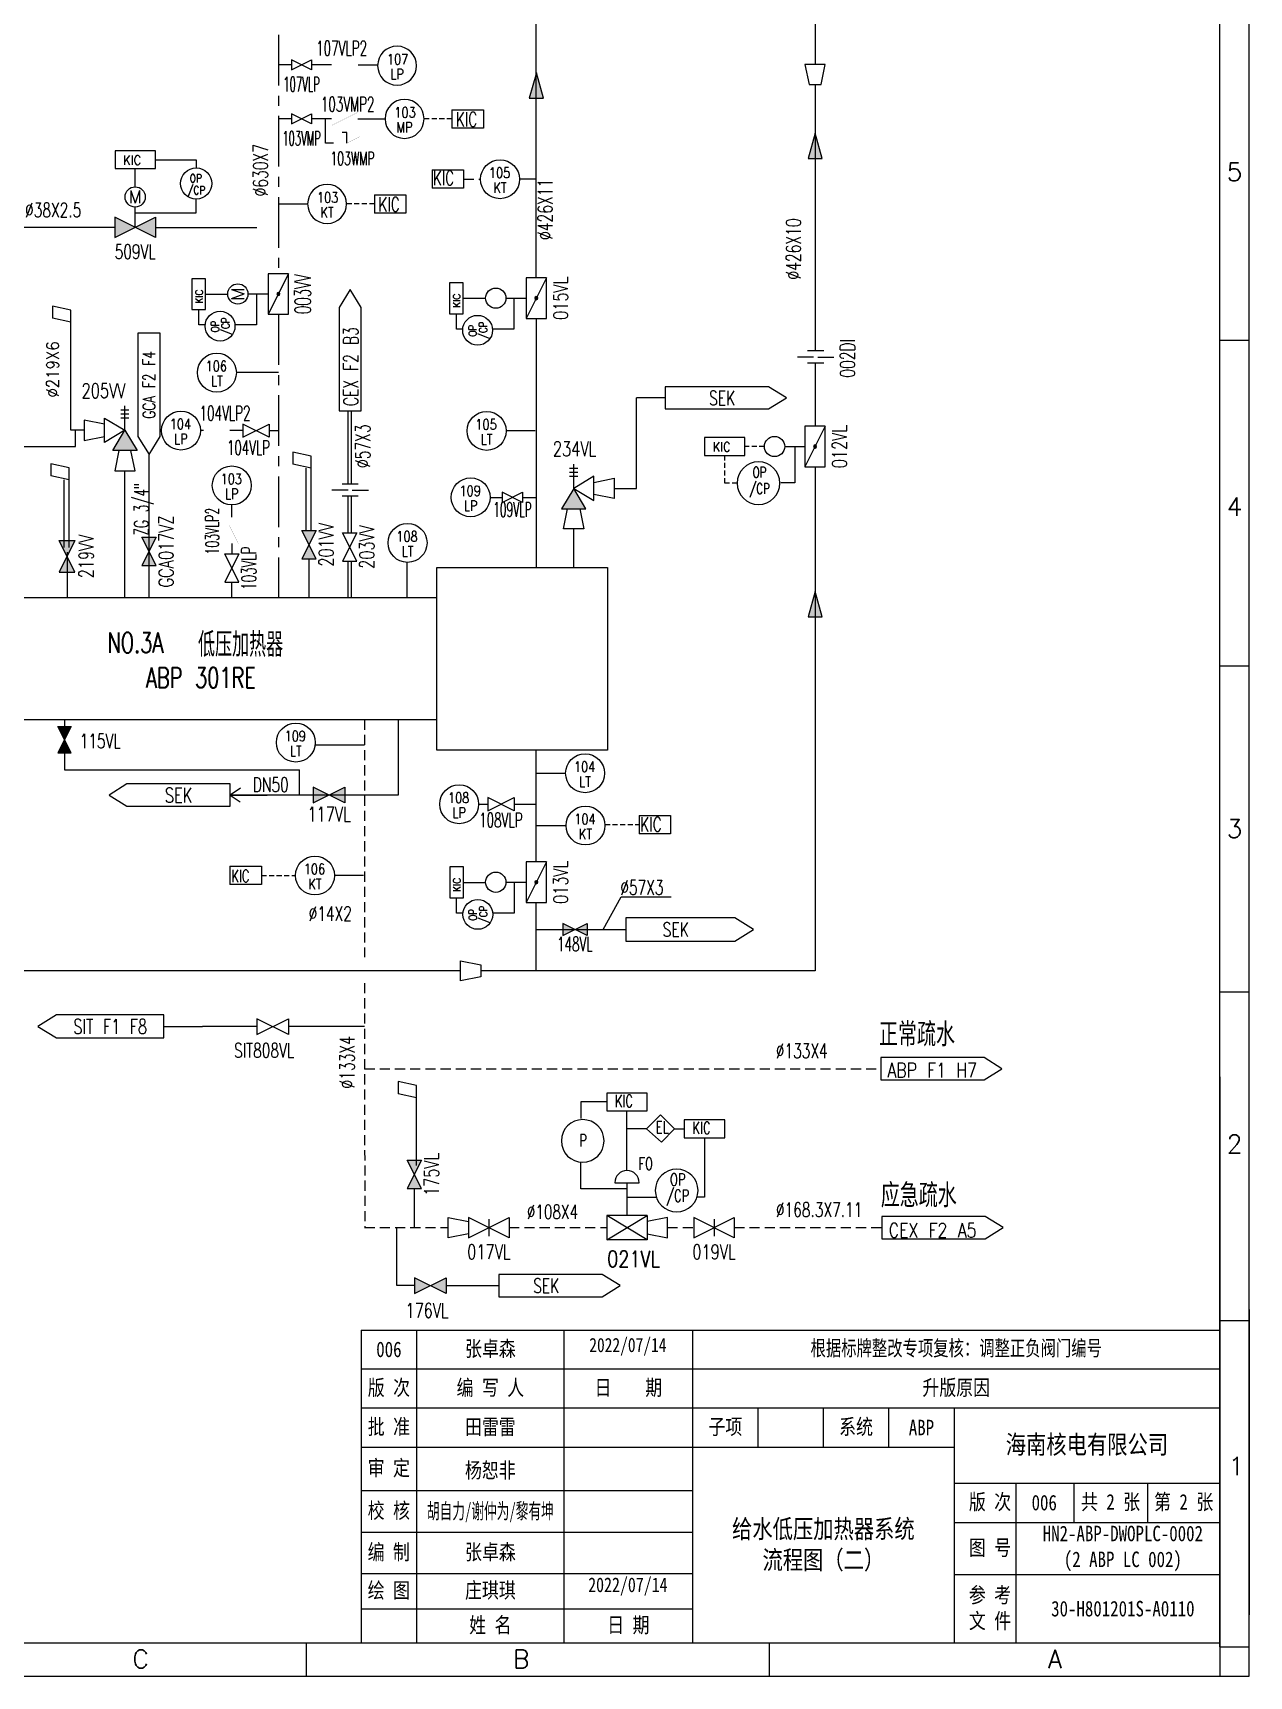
# Model space of a CAD drawing. Extents: x 1625 to 2548, y -928 to -269.
# Drawn here: x 2247.4 to 2547.6, y -928 to -522.4 of the extents above; entities that cross this region are included whole.
import ezdxf
from ezdxf.enums import TextEntityAlignment as Align

# ---------------------------------------------------------------- set-up
doc = ezdxf.new("R2010")
doc.units = 0
doc.header["$LTSCALE"] = 5
doc.header["$MEASUREMENT"] = 0
for name, pattern in [('CENTERX2', [4, 2.5, -0.5, 0.5, -0.5]), ('DASHED', [0.75, 0.5, -0.25]), ('DASHED2', [0.375, 0.25, -0.125]), ('HIDDEN', [7, 5, -2])]:
    doc.linetypes.add(name, pattern=pattern)
doc.layers.get('0').update_dxf_attribs({"linetype": 'CONTINUOUS'})
doc.layers.add('1', color=1, linetype='CONTINUOUS')
doc.layers.add('INSTRUMENT', color=7, linetype='CONTINUOUS')
doc.layers.add('TEXT', color=7, linetype='CONTINUOUS', lineweight=13)
doc.styles.add('HZ', font='txt', dxfattribs={"width": 0.73, "bigfont": 'hztxt'})
doc.styles.add('ROMANS', font='romans', dxfattribs={"width": 0.8, "height": 3, "bigfont": 'hztxt'})
doc.styles.get("Standard").update_dxf_attribs({"font": 'txt', "bigfont": 'hztxt'})
doc.styles.add('ZAD_STYLE', font='')
doc.styles.add('标注文字', font='txt.shx', dxfattribs={"width": 0.8, "height": 2, "bigfont": 'hztxt.shx'})
doc.styles.add('设备标注文字', font='txt.shx', dxfattribs={"width": 0.8, "height": 2, "bigfont": 'hztxt.shx'})
doc.styles.add('设备编号文字', font='txt.shx', dxfattribs={"height": 1.6, "bigfont": 'hztxt.shx'})
doc.styles.add('阀门标注文字', font='txt.shx', dxfattribs={"width": 0.8, "height": 2, "bigfont": 'hztxt.shx'})
doc.styles.get('ZAD_STYLE').set_extended_font_data('SimSun')

# ---------------------------------------------------------------- blocks, each defined once
blk = doc.blocks.new('闸阀')
for p, q in [((5, -1.25), (0, 1.25)), ((0, -1.25), (5, 1.25)), ((0, 1.25), (0, -1.25)), ((2.5, 1.04), (2.5, -1.04)), ((5, 1.25), (5, -1.25))]:
    blk.add_line(p, q)
at = {"style": '设备编号文字', "width": 0.8}
blk.add_attdef('VISIBLE', text='', height=2, dxfattribs=at).set_placement((2.5, -3), align=Align.MIDDLE)
at = {"style": '设备编号文字', "width": 0.8, "flags": 1}
blk.add_attdef('INVISIBLE', text='', height=2, dxfattribs=at).set_placement((2.5, -5), align=Align.TOP_CENTER)
blk = doc.blocks.new('隔离阀')
for p, q in [((5, -1.25), (0, 1.25)), ((0, -1.25), (5, 1.25)), ((0, 1.25), (0, -1.25)), ((5, 1.25), (5, -1.25))]:
    blk.add_line(p, q)
at = {"style": '阀门标注文字', "width": 0.8}
blk.add_attdef('VISIBLE', text='', height=2, dxfattribs=at).set_placement((2.5, -3), align=Align.MIDDLE)
at = {"style": '阀门标注文字', "width": 0.8, "flags": 1}
blk.add_attdef('INVISIBLE', text='', height=2, dxfattribs=at).set_placement((2.5, -5), align=Align.TOP_CENTER)
blk = doc.blocks.new('隔离阀_关')
h = blk.add_hatch(color=256)
h.paths.add_polyline_path([(0, 1.25), (0, -1.25), (2.5, 0)])
h.paths.add_polyline_path([(5, 1.25), (2.5, 0), (5, -1.25)])
for p, q in [((5, -1.25), (0, 1.25)), ((0, -1.25), (5, 1.25)), ((0, 1.25), (0, -1.25)), ((5, 1.25), (5, -1.25))]:
    blk.add_line(p, q)
at = {"style": '设备编号文字', "width": 0.8}
blk.add_attdef('VISIBLE', text='', height=2, dxfattribs=at).set_placement((2.5, -3), align=Align.MIDDLE)
at = {"style": '设备编号文字', "width": 0.8, "flags": 1}
blk.add_attdef('INVISIBLE', text='', height=2, dxfattribs=at).set_placement((2.5, -5), align=Align.TOP_CENTER)
blk = doc.blocks.new('方向_向左去')
blk.add_line((-5, 0), (0, 0))
blk.add_lwpolyline([(-21.42, 0), (-19, -1.5), (-5, -1.5), (-5, 1.5), (-19, 1.5), (-21.42, 0)])
at = {"style": '标注文字', "width": 0.95067}
blk.add_attdef('DIRECT', text='', height=1.8, dxfattribs=at).set_placement((-12, 0), align=Align.MIDDLE_CENTER)
at = {"style": '标注文字', "width": 0.8}
blk.add_attdef('TAG_DIRECT', text='', height=2, dxfattribs=at).set_placement((-12.02, -3.09), align=Align.TOP_CENTER)
blk = doc.blocks.new('电动蝶阀')
h = blk.add_hatch(color=256)
h.paths.add_polyline_path([(2.67, -0.08, 0.557537), (2.5, 0.19, 0.284079), (2.33, 0.08)])
h.paths.add_polyline_path([(2.33, 0.08, 0.557537), (2.5, -0.19, 0.284079), (2.67, -0.08)])
for p, q in [((2.5, 3.75), (2.5, 1.25)), ((5, -1.25), (0, 1.25)), ((0, 1.25), (0, -1.25)), ((5, 1.25), (0, 1.25)), ((5, -1.25), (5, 1.25)), ((0, -1.25), (5, -1.25))]:
    blk.add_line(p, q)
blk.add_circle((2.5, 5), 1.25)
for start, end in [(90, 270), (270, 90)]:
    blk.add_arc((2.5, 0), 0.188, start, end)
at = {"flags": 2}
blk.add_attdef('M', text='', height=1.56, dxfattribs=at).set_placement((2.5, 5), align=Align.MIDDLE_CENTER)
at = {"style": '设备标注文字', "width": 0.8}
blk.add_attdef('VISIBLE', text='', height=2, dxfattribs=at).set_placement((2.5, -3), align=Align.MIDDLE)
at = {"style": '设备标注文字', "width": 0.8, "flags": 1}
blk.add_attdef('INVISIBLE', text='', height=2, dxfattribs=at).set_placement((2.5, -5), align=Align.TOP_CENTER)
blk = doc.blocks.new('传感器')
blk.add_circle((0, 3), 3)
at = {"style": '设备编号文字', "width": 0.8, "flags": 1}
blk.add_attdef('INVISIBLE', text='', height=1.6, dxfattribs=at).set_placement((-0.08, 6.35), align=Align.CENTER)
at = {"style": '设备编号文字', "width": 0.8}
for tag, p in [('VISIBLE', (-0.08, 3.2)), ('TYPE', (0, 0.9))]:
    blk.add_attdef(tag, text='', height=1.6, dxfattribs=at).set_placement(p, align=Align.CENTER)
blk = doc.blocks.new('安全阀_下左1')
blk.add_hatch(color=256).paths.add_polyline_path([(1.5, 2.5), (0, 5), (-1.5, 2.5)])
for p, q in [((-5, 6.25), (-5, 3.75)), ((-2.5, 5.75), (-5, 6.25)), ((-2.5, 3.5), (-2.5, 6.5)), ((-2.5, 6.5), (0, 5)), ((0.5, 7.5), (-0.5, 7.5)), ((0.5, 7), (-0.5, 7)), ((0.5, 6.5), (-0.5, 6.5)), ((0, 5), (0, 8)), ((-5, 3.75), (-2.5, 4.25)), ((-2.5, 4.25), (-2.5, 5.75)), ((0, 5), (-2.5, 3.5)), ((-1.5, 2.5), (0, 5)), ((0, 5), (1.5, 2.5)), ((1.5, 2.5), (-1.5, 2.5)), ((-0.75, 2.5), (-1.25, 0)), ((0.75, 2.5), (-0.75, 2.5)), ((1.25, 0), (0.75, 2.5)), ((-1.25, 0), (1.25, 0))]:
    blk.add_line(p, q)
at = {"style": '设备编号文字', "width": 0.8, "flags": 1}
blk.add_attdef('INVISIBLE', text='', height=2, dxfattribs=at).set_placement((-4.37, 13.21), align=Align.TOP_LEFT)
at = {"style": '设备编号文字', "width": 0.8}
blk.add_attdef('VISIBLE', text='', height=2, dxfattribs=at).set_placement((-4.29, 10.78), align=Align.TOP_LEFT)
blk = doc.blocks.new('安全阀_下右1')
blk.add_hatch(color=256).paths.add_polyline_path([(1.5, 2.5), (0, 5), (-1.5, 2.5)])
for p, q in [((-0.5, 7.5), (0.5, 7.5)), ((-0.5, 7), (0.5, 7)), ((-0.5, 6.5), (0.5, 6.5)), ((0, 5), (0, 8)), ((2.5, 6.5), (0, 5)), ((2.5, 3.5), (2.5, 6.5)), ((2.5, 5.75), (5, 6.25)), ((5, 6.25), (5, 3.75)), ((0, 5), (-1.5, 2.5)), ((0, 5), (2.5, 3.5)), ((1.5, 2.5), (0, 5)), ((2.5, 4.25), (2.5, 5.75)), ((5, 3.75), (2.5, 4.25)), ((-1.5, 2.5), (1.5, 2.5)), ((-1.25, 0), (-0.75, 2.5)), ((-0.75, 2.5), (0.75, 2.5)), ((0.75, 2.5), (1.25, 0)), ((1.25, 0), (-1.25, 0))]:
    blk.add_line(p, q)
at = {"style": '设备编号文字', "width": 0.8, "flags": 1}
blk.add_attdef('INVISIBLE', text='', height=2, dxfattribs=at).set_placement((-4.37, 13.21), align=Align.TOP_LEFT)
at = {"style": '设备编号文字', "width": 0.8}
blk.add_attdef('VISIBLE', text='', height=2, dxfattribs=at).set_placement((-4.29, 10.78), align=Align.TOP_LEFT)
blk = doc.blocks.new('方向_向下来')
blk.add_lwpolyline([(0, 0), (1.5, 2.42), (1.5, 16.42), (-1.5, 16.42), (-1.5, 2.42), (0, 0)])
at = {"style": '标注文字', "width": 0.8}
blk.add_attdef('TAG_DIRECT', text='', height=2, rotation=90, dxfattribs=at).set_placement((3.09, 9.41), align=Align.TOP_CENTER)
at = {"style": '标注文字', "width": 0.95067}
blk.add_attdef('DIRECT', text='', height=1.5, rotation=90, dxfattribs=at).set_placement((0, 9.42), align=Align.MIDDLE_CENTER)
blk = doc.blocks.new('方向_去')
blk.add_line((0, 0), (5, 0))
blk.add_lwpolyline([(21.42, 0), (19, 1.5), (5, 1.5), (5, -1.5), (19, -1.5), (21.42, 0)])
at = {"style": '标注文字', "width": 0.95067}
blk.add_attdef('DIRECT', text='', height=1.8, dxfattribs=at).set_placement((12, 0), align=Align.MIDDLE_CENTER)
at = {"style": '标注文字', "width": 0.8}
blk.add_attdef('TAG_DIRECT', text='', height=2, dxfattribs=at).set_placement((12.06, -3.09), align=Align.TOP_CENTER)

msp = doc.modelspace()

# ---------------------------------------------------------------- hatches: boundary and pattern name
at = {"lineweight": 13}
h = msp.add_hatch(color=0, dxfattribs=at)
h.paths.add_polyline_path([(2371.69, -532.28), (2371.69, -538.53), (2373.41, -538.53)])
h.paths.add_polyline_path([(2371.69, -532.28), (2371.69, -532.28), (2369.92, -538.53), (2371.69, -538.53)])
h = msp.add_hatch(color=0, dxfattribs=at)
h.paths.add_polyline_path([(2440.48, -547.18), (2440.48, -553.43), (2442.2, -553.43)])
h.paths.add_polyline_path([(2440.48, -547.18), (2440.48, -547.18), (2438.71, -553.43), (2440.48, -553.43)])
h = msp.add_hatch(color=0, dxfattribs=at)
h.paths.add_polyline_path([(2267.67, -567.95), (2267.67, -572.95), (2272.68, -570.45)])
h.paths.add_polyline_path([(2272.68, -570.45), (2277.68, -572.95), (2277.68, -567.95)])
h = msp.add_hatch(color=0, dxfattribs=at)
h.paths.add_polyline_path([(2308.19, -586.54, 0.557537), (2307.65, -586.88, 0.284079), (2307.86, -587.22)])
h.paths.add_polyline_path([(2307.86, -587.22, 0.557537), (2308.4, -586.88, 0.284079), (2308.19, -586.54)])
h = msp.add_hatch(color=0, dxfattribs=at)
h.paths.add_polyline_path([(2440.48, -660.27), (2440.48, -666.51), (2442.2, -666.51)])
h.paths.add_polyline_path([(2440.48, -660.27), (2440.48, -660.27), (2438.71, -666.51), (2440.48, -666.51)])
for points in [[(2256.89, -693.59), (2253.63, -693.59), (2255.26, -696.85)], [(2255.26, -696.85), (2253.63, -700.1), (2256.89, -700.1)]]:
    msp.add_hatch(color=0, dxfattribs=at).paths.add_polyline_path(points)
h = msp.add_hatch(color=0, dxfattribs=at)
h.paths.add_polyline_path([(2349.41, -829.63), (2345.5, -831.58), (2349.41, -833.53)])
h.paths.add_polyline_path([(2341.6, -829.63), (2341.6, -833.53), (2345.5, -831.58)])

# ---------------------------------------------------------------- linework, layer by layer
at = {"color": 0, "lineweight": 13}
for p, q in [((2540.32, -920.75), (2540.32, -276.82)), ((2371.67, -582.9), (2371.67, -519.43)), ((2440.46, -519.43), (2440.46, -530.21)), ((2327.67, -530.31), (2332.51, -530.31)), ((2371.69, -532.28), (2369.92, -538.53)), ((2373.41, -538.53), (2371.69, -532.28)), ((2369.92, -538.53), (2373.41, -538.53)), ((2350.85, -541.43), (2358.62, -541.43)), ((2350.85, -541.43), (2350.85, -545.92)), ((2358.62, -541.46), (2358.62, -545.95)), ((2327.65, -543.67), (2334.35, -543.67)), ((2358.62, -545.92), (2350.85, -545.92)), ((2440.48, -547.18), (2438.71, -553.43)), ((2442.2, -553.43), (2440.48, -547.18)), ((2277.67, -553.74), (2287.75, -553.74)), ((2287.75, -553.74), (2287.73, -555.77)), ((2438.71, -553.43), (2442.2, -553.43)), ((2272.69, -560.44), (2272.69, -555.95)), ((2345.95, -556.28), (2353.73, -556.28)), ((2345.95, -556.28), (2345.95, -560.76)), ((2353.73, -556.28), (2353.73, -560.76)), ((2287.61, -563.46), (2287.61, -566.91)), ((2331.73, -562.41), (2331.73, -566.9)), ((2331.73, -562.41), (2339.51, -562.41)), ((2339.51, -562.44), (2339.51, -566.93)), ((2353.73, -560.76), (2345.95, -560.76)), ((2272.68, -570.45), (2272.68, -565.44)), ((2287.61, -566.91), (2272.68, -566.91)), ((2339.51, -566.9), (2331.73, -566.9)), ((2267.67, -572.95), (2277.68, -567.95)), ((2277.68, -572.95), (2267.67, -567.95)), ((2267.67, -567.95), (2267.67, -572.95)), ((2277.68, -567.95), (2277.68, -572.95)), ((2310.53, -581.87), (2305.52, -591.88)), ((2310.53, -581.87), (2305.52, -581.87)), ((2305.52, -581.87), (2305.52, -591.88)), ((2310.53, -591.88), (2310.53, -581.87)), ((2290.07, -586.91), (2295.58, -586.91)), ((2300.52, -586.88), (2305.52, -586.88)), ((2302.6, -586.91), (2302.6, -594.51)), ((2353.62, -587.94), (2359.13, -587.94)), ((2366.16, -587.94), (2366.16, -595.53)), ((2288.39, -594.51), (2288.39, -590.73)), ((2305.52, -591.88), (2310.53, -591.88)), ((2351.94, -595.53), (2351.94, -591.75)), ((2289.95, -594.51), (2288.39, -594.51)), ((2302.6, -594.51), (2297.29, -594.51)), ((2353.51, -595.53), (2351.94, -595.53)), ((2366.16, -595.53), (2360.85, -595.53)), ((2371.67, -592.91), (2371.67, -654.38)), ((2440.46, -603.94), (2440.46, -619.51)), ((2297.64, -606.16), (2308.03, -606.16)), ((2396.41, -634.86), (2396.41, -612.5)), ((2403.48, -612.5), (2396.41, -612.5)), ((2257.97, -621.52), (2257.97, -620.52)), ((2257.97, -624.53), (2257.97, -620.52)), ((2289.52, -620.59), (2288.79, -620.59)), ((2299.21, -620.59), (2296.02, -620.59)), ((2305.72, -620.59), (2308.03, -620.59)), ((2234.02, -624.53), (2257.97, -624.53)), ((2435.45, -624.51), (2435.45, -633.5)), ((2440.46, -629.52), (2440.46, -753.9)), ((2390.9, -634.86), (2396.41, -634.86)), ((2435.45, -633.5), (2432, -633.5)), ((2296.52, -641.97), (2296.52, -638.92)), ((2296.52, -648.48), (2296.52, -651.01)), ((2255.88, -650.59), (2255.88, -661.89)), ((2440.48, -660.26), (2438.71, -666.51)), ((2442.2, -666.51), (2440.48, -660.27)), ((2438.71, -666.51), (2442.2, -666.51)), ((2255.26, -691.9), (2255.26, -696.59)), ((2255.26, -696.84), (2255.26, -696.85)), ((2255.26, -700.1), (2255.26, -704.3)), ((2317.1, -698.1), (2329.27, -698.1)), ((2371.67, -727.04), (2371.67, -699.42)), ((2255.26, -704.3), (2313.24, -704.3)), ((2313.24, -710.53), (2313.24, -704.3)), ((2298.68, -708.83), (2296.14, -710.54)), ((2296.14, -710.54), (2298.55, -712.24)), ((2397.01, -715.59), (2397.01, -720.08)), ((2397.01, -715.59), (2404.78, -715.59)), ((2404.78, -715.59), (2404.78, -720.08)), ((2404.78, -720.08), (2397.01, -720.08)), ((2296.06, -728.11), (2296.06, -732.6)), ((2296.06, -728.11), (2303.84, -728.11)), ((2303.84, -728.11), (2303.84, -732.6)), ((2303.84, -732.6), (2296.06, -732.6)), ((2353.68, -732.08), (2359.19, -732.08)), ((2366.21, -732.08), (2366.21, -739.68)), ((2352, -739.68), (2352, -735.9)), ((2371.67, -753.9), (2371.67, -737.05)), ((2388.15, -743.69), (2392.57, -735.62)), ((2392.57, -735.62), (2404.98, -735.61)), ((2392.57, -735.62), (2392.57, -735.62)), ((2353.56, -739.68), (2352, -739.68)), ((2366.21, -739.68), (2360.9, -739.68)), ((2330.06, -753.9), (1944.96, -753.9)), ((2352.98, -753.9), (2329.27, -753.9)), ((2440.46, -753.9), (2357.99, -753.9)), ((2302.74, -767.66), (2289.26, -767.61)), ((2329.28, -767.67), (2310.55, -767.67)), ((2540.32, -780.04), (2540.32, -920.75)), ((2382.63, -786.27), (2382.62, -790.34)), ((2389.05, -786.27), (2382.63, -786.27)), ((2394.03, -803.17), (2394.03, -788.49)), ((2398.87, -792.88), (2394.03, -792.88)), ((2405.8, -792.88), (2408.19, -792.88)), ((2413.17, -795.09), (2413.17, -809.74)), ((2382.63, -807.72), (2382.63, -801.15)), ((2394.03, -807.72), (2382.63, -807.72)), ((2401.32, -809.83), (2394.03, -809.83)), ((2413.17, -809.74), (2411.31, -809.74)), ((2337.24, -831.58), (2337.24, -817.27)), ((2341.6, -831.58), (2337.24, -831.58)), ((2349.41, -831.58), (2362.43, -831.58)), ((2385.54, -861.78), (2465.69, -861.78)), ((2465.69, -861.78), (2540.32, -861.78)), ((1633.2, -919.77), (2540.32, -919.77)), ((2263.21, -919.77), (2540.32, -919.77)), ((2290.92, -919.77), (2540.32, -919.77)), ((2540.32, -920.75), (2547.54, -920.75)), ((2540.32, -920.75), (2540.32, -927.95))]:
    msp.add_line(p, q, dxfattribs=at)
at = {"color": 0, "linetype": 'CENTERX2', "lineweight": 13}
for p, q in [((2308.03, -522.95), (2308.03, -581.87)), ((2308.03, -586.5), (2308.03, -587.25)), ((2308.03, -591.88), (2308.03, -661.89))]:
    msp.add_line(p, q, dxfattribs=at)
at = {"lineweight": 13}
for p, q in [((2319.68, -549.67), (2319.68, -543.67)), ((2321.65, -549.67), (2319.68, -549.67))]:
    msp.add_line(p, q, dxfattribs=at)
at = {"color": 1, "lineweight": 13}
for p, q in [((2324.9, -547.05), (2323.77, -547.05)), ((2324.9, -549.67), (2324.9, -547.05))]:
    msp.add_line(p, q, dxfattribs=at)
at = {"color": 0, "linetype": 'DASHED2', "lineweight": 13}
for p, q in [((2350.85, -543.67), (2343.96, -543.67)), ((2331.73, -564.65), (2324.84, -564.65)), ((2418.16, -633.56), (2418.15, -626.73)), ((2427.94, -624.51), (2423.13, -624.51)), ((2421.22, -633.57), (2418.16, -633.56)), ((2388.6, -717.83), (2397.01, -717.83)), ((2303.84, -730.36), (2312.25, -730.36))]:
    msp.add_line(p, q, dxfattribs=at)
at = {"color": 0, "linetype": 'DASHED', "lineweight": 13}
for p, q in [((2353.73, -558.52), (2357.92, -558.52)), ((2329.27, -691.92), (2329.29, -750.57)), ((2329.29, -756.93), (2329.32, -817.27))]:
    msp.add_line(p, q, dxfattribs=at)
at = {"color": 0, "lineweight": 13, "ltscale": 1.5}
for p, q in [((2547.56, -837.5), (2547.56, -912.81)), ((2426.37, -871.43), (2426.37, -861.78)), ((2442.5, -871.43), (2442.5, -861.78)), ((2458.64, -871.43), (2458.64, -861.78))]:
    msp.add_line(p, q, dxfattribs=at)
at = {"color": 0, "linetype": 'Continuous', "lineweight": 13}
for p, q in [((2328.42, -842.55), (2540.32, -842.55)), ((2342.17, -919.77), (2342.17, -842.55)), ((2342.17, -910.18), (2342.17, -842.55)), ((2378.49, -842.55), (2378.49, -919.77)), ((2378.49, -842.55), (2378.49, -910.18)), ((2410.24, -842.55), (2410.24, -919.77)), ((2410.24, -842.55), (2410.24, -910.45)), ((2328.42, -852.13), (2540.32, -852.13)), ((2328.42, -861.78), (2385.54, -861.78)), ((2474.77, -861.78), (2474.77, -919.77)), ((2328.39, -871.43), (2474.77, -871.43)), ((2328.42, -882.13), (2410.24, -882.13)), ((2474.77, -880.31), (2540.32, -880.31)), ((2490.03, -880.38), (2490.03, -919.77)), ((2504.27, -880.31), (2504.27, -890.02)), ((2522.48, -880.31), (2522.48, -890.02)), ((2474.77, -890.01), (2540.32, -890.01)), ((2328.42, -892.45), (2410.24, -892.45)), ((2328.42, -902.64), (2410.24, -902.64)), ((2474.77, -902.9), (2540.32, -902.9)), ((2328.34, -911.31), (2410.24, -911.31))]:
    msp.add_line(p, q, dxfattribs=at)
at = {"color": 0, "lineweight": 13, "ltscale": 2}
msp.add_line((2328.42, -842.55), (2328.42, -919.77), dxfattribs=at)
at = {"color": 0, "lineweight": 13}
for points in [[(2540.32, -920.75), (2540.32, -277.5)], [(2547.56, -598.33), (2540.32, -598.33)], [(2433.4, -612.5), (2428.99, -609.76), (2403.48, -609.76), (2403.48, -615.23), (2428.99, -615.23), (2433.4, -612.5)], [(2547.56, -678.76), (2540.32, -678.76)], [(2547.56, -759.2), (2540.31, -759.2)], [(2486.56, -778.05), (2482.15, -775.31), (2456.64, -775.31), (2456.64, -780.78), (2482.15, -780.78), (2486.56, -778.05)], [(2486.86, -817.27), (2482.45, -814.53), (2456.94, -814.53), (2456.94, -820), (2482.45, -820), (2486.86, -817.27)], [(2547.56, -840.31), (2540.32, -840.31)], [(2314.92, -927.95), (2314.92, -919.77)], [(2429.17, -927.95), (2429.17, -919.77)]]:
    msp.add_lwpolyline(points, dxfattribs=at)
at = {"color": 0, "lineweight": 13, "const_width": 0.01}
for points in [[(2327.67, -528.68), (2327.67, -531.94), (2321.16, -528.68), (2321.16, -531.94), (2327.67, -528.68)], [(2327.65, -542.04), (2327.65, -545.29), (2321.15, -542.04), (2321.15, -545.29), (2327.65, -542.04)], [(2296.02, -618.96), (2296.02, -622.21), (2289.52, -618.96), (2289.52, -622.21), (2296.02, -618.96)], [(2294.89, -641.97), (2298.15, -641.97), (2294.89, -648.48), (2298.15, -648.48), (2294.89, -641.97)]]:
    msp.add_lwpolyline(points, dxfattribs=at)
at = {"color": 1, "lineweight": 13, "const_width": 0.01}
msp.add_lwpolyline([(2328.15, -548.04), (2328.15, -551.3), (2321.65, -548.04), (2321.65, -551.3), (2328.15, -548.04)], dxfattribs=at)
at = {"color": 0, "lineweight": 13}
for points in [[(2267.71, -555.95), (2277.67, -555.95), (2277.67, -551.53), (2267.71, -551.53)], [(2290.07, -590.73), (2290.07, -583.1), (2286.68, -583.1), (2286.68, -590.73)], [(2353.62, -591.75), (2353.62, -584.12), (2350.23, -584.12), (2350.23, -591.75)], [(2413.18, -626.73), (2423.13, -626.73), (2423.13, -622.3), (2413.18, -622.3)], [(2353.68, -735.9), (2353.68, -728.27), (2350.29, -728.27), (2350.29, -735.9)], [(2389.05, -788.49), (2399.01, -788.49), (2399.01, -784.06), (2389.05, -784.06)], [(2405.8, -792.88), (2402.52, -796.16), (2398.87, -792.88), (2402.34, -789.41)], [(2408.19, -795.09), (2418.15, -795.09), (2418.15, -790.67), (2408.19, -790.67)]]:
    msp.add_lwpolyline(points, close=True, dxfattribs=at)
for centre in [(2272.68, -562.94), (2298.02, -586.88)]:
    msp.add_circle(centre, 2.5, dxfattribs=at)
for start, end in [(0, 180), (180, 0)]:
    msp.add_arc((2308.03, -586.88), 0.375, start, end, dxfattribs=at)
at = {"layer": '1', "color": 0, "lineweight": 13}
msp.add_line((1625.29, -927.95), (2547.56, -927.95), dxfattribs=at)
msp.add_lwpolyline([(2547.56, -927.95), (2547.56, -268.95)], dxfattribs=at)
at = {"layer": 'INSTRUMENT', "color": 0, "lineweight": 13}
for points in [[(2431.76, -633.57, 1), (2421.22, -633.57, 1)], [(2388.38, -795.88, 1), (2377.84, -795.88, 1)], [(2411.57, -808.1, 1), (2401.03, -808.1, 1)]]:
    msp.add_lwpolyline(points, format="xyb", close=True, dxfattribs=at)
at = {"layer": 'TEXT', "color": 0, "lineweight": 13}
for p, q in [((2311.23, -530.31), (2308.03, -530.31)), ((2319.44, -530.31), (2316.23, -530.31)), ((2321.16, -530.31), (2316.23, -530.31)), ((2440.46, -535.21), (2440.46, -600.94)), ((2311.23, -543.67), (2308.03, -543.67)), ((2321.15, -543.67), (2316.23, -543.67)), ((2371.6, -558.57), (2367.53, -558.57)), ((2308.03, -564.65), (2315.23, -564.65)), ((2252.3, -589.87), (2252.3, -592.87)), ((2256.82, -590.87), (2252.3, -589.87)), ((2256.82, -594.05), (2256.82, -590.87)), ((2256.82, -593.87), (2252.3, -592.87)), ((2439.1, -602.44), (2436.1, -602.44)), ((2440.1, -602.44), (2437.1, -602.44)), ((2441.6, -600.94), (2438.6, -600.94)), ((2441.6, -603.94), (2438.6, -603.94)), ((2442.6, -600.94), (2439.6, -600.94)), ((2442.6, -603.94), (2439.6, -603.94)), ((2441.1, -602.44), (2444.1, -602.44)), ((2442.1, -602.44), (2445.11, -602.44)), ((2260.13, -620.52), (2256.82, -620.52)), ((2371.42, -620.66), (2364.21, -620.66)), ((2276.1, -643.82), (2276.1, -626.47)), ((2316.08, -626.88), (2311.56, -625.88)), ((2311.56, -625.88), (2311.56, -628.88)), ((2316.08, -630.06), (2316.08, -626.88)), ((2251.85, -628.75), (2251.85, -631.76)), ((2256.38, -629.76), (2251.85, -628.75)), ((2256.38, -632.76), (2251.85, -631.76)), ((2256.38, -632.94), (2256.38, -629.76)), ((2270.14, -661.89), (2270.14, -630.53)), ((2316.08, -629.88), (2311.56, -628.88)), ((2324.24, -635.3), (2321.24, -635.3)), ((2325.24, -635.3), (2322.24, -635.3)), ((2326.74, -633.8), (2323.74, -633.8)), ((2327.74, -633.8), (2324.74, -633.8)), ((2326.24, -635.3), (2329.24, -635.3)), ((2327.24, -635.3), (2330.25, -635.3)), ((2326.74, -636.8), (2323.74, -636.8)), ((2327.74, -636.8), (2324.74, -636.8)), ((2360.27, -637.06), (2363.26, -637.06)), ((2368.27, -637.06), (2371.47, -637.06)), ((2380.89, -654.38), (2380.89, -644.87)), ((2339.78, -661.89), (2339.78, -653.1)), ((2347.14, -699.42), (2347.14, -654.38)), ((2347.14, -654.38), (2389.23, -654.38)), ((2389.23, -654.38), (2389.23, -699.42)), ((2389.23, -699.42), (2347.14, -699.42)), ((2371.68, -705.14), (2378.89, -705.14)), ((2357.43, -712.78), (2359.67, -712.78)), ((2366.18, -712.78), (2371.68, -712.78)), ((2371.79, -718.04), (2378.99, -718.04)), ((2329.06, -730.39), (2321.86, -730.39)), ((2337.56, -781.23), (2337.56, -784.24)), ((2342.09, -782.24), (2337.56, -781.23)), ((2342.09, -785.42), (2342.09, -782.24)), ((2342.09, -785.24), (2337.56, -784.24)), ((2391.03, -806.18), (2397.04, -806.18)), ((2394.03, -806.18), (2394.03, -814.26)), ((2399.04, -814.26), (2389.03, -814.26)), ((2399.04, -820.27), (2389.03, -820.27))]:
    msp.add_line(p, q, dxfattribs=at)
at = {"layer": 'TEXT', "color": 0, "linetype": 'DASHED', "lineweight": 13}
msp.add_line((2364.97, -817.27), (2389.03, -817.27), dxfattribs=at)
at = {"layer": 'TEXT', "color": 0, "lineweight": 13}
for points in [[(2442.96, -530.21), (2437.95, -530.21), (2438.96, -535.21), (2441.96, -535.21)], [(2352.98, -756.4), (2352.98, -751.4), (2357.99, -752.4), (2357.99, -755.4)], [(2349.95, -819.77), (2349.95, -814.76), (2354.96, -815.76), (2354.96, -818.77)], [(2399.04, -814.26), (2399.04, -820.27), (2389.03, -814.26), (2389.03, -820.27)], [(2404.04, -819.77), (2404.04, -814.76), (2399.04, -815.76), (2399.04, -818.77)]]:
    msp.add_lwpolyline(points, close=True, dxfattribs=at)
for points in [[(2267.67, -570.45), (2240.54, -570.45)], [(2325.73, -585.77), (2322.99, -590.18), (2322.99, -615.69), (2328.46, -615.69), (2328.46, -590.18), (2325.73, -585.77)], [(2256.82, -620.52), (2256.82, -594.05)], [(2325.22, -633.8), (2325.22, -615.69)], [(2316.08, -645.24), (2316.08, -630.06)], [(2255.19, -649.45), (2255.19, -632.71)], [(2256.38, -649.45), (2256.38, -632.94)], [(2325.22, -645.79), (2325.22, -636.8)], [(2276.1, -661.89), (2276.1, -643.82)], [(2315.58, -661.89), (2315.58, -652.25)], [(2325.22, -661.89), (2325.22, -652.79)], [(2296.52, -661.89), (2296.52, -658.02)], [(2347.14, -661.89), (2229.96, -661.89), (2229.96, -691.92), (2347.14, -691.92)], [(2337.55, -691.92), (2337.55, -710.53), (2296.16, -710.53)], [(2371.73, -743.69), (2391.16, -743.69)], [(2342.09, -801.93), (2342.09, -785.42)], [(2341.59, -817.24), (2341.59, -807.6)], [(2392.35, -831.58), (2387.94, -828.84), (2362.43, -828.84), (2362.43, -834.31), (2387.94, -834.31), (2392.35, -831.58)]]:
    msp.add_lwpolyline(points, dxfattribs=at)
at = {"layer": 'TEXT', "color": 0, "linetype": 'HIDDEN', "lineweight": 13}
for points in [[(2277.68, -570.45), (2308.03, -570.45)], [(2326.03, -633.8), (2326.03, -615.69)], [(2314.89, -645.24), (2314.89, -629.84)], [(2326.03, -645.79), (2326.03, -636.8)], [(2326.03, -661.89), (2326.03, -652.79)]]:
    msp.add_lwpolyline(points, dxfattribs=at)
at = {"layer": 'TEXT', "color": 0, "linetype": 'DASHED', "lineweight": 13}
for points in [[(2329.29, -778.05), (2456.64, -778.05)], [(2329.31, -817.27), (2349.95, -817.27)], [(2404.04, -817.27), (2410.51, -817.27)], [(2420.52, -817.27), (2456.74, -817.27)]]:
    msp.add_lwpolyline(points, dxfattribs=at)
at = {"layer": 'TEXT', "color": 0, "lineweight": 13}
msp.add_arc((2394.03, -806.18), 3, 0, 180, dxfattribs=at)

# ---------------------------------------------------------------- block references
at = {"color": 0, "lineweight": 13}
ref = msp.add_blockref('电动蝶阀', (2371.67, -592.91), dxfattribs=dict(at, xscale=2.002000000002081, yscale=2.002000000002081, zscale=2.002, rotation=90))
ref.add_attrib('VISIBLE', '015VL', dxfattribs={"height": 3.6, "rotation": 90, "style": 'HZ', "width": 0.73}).set_placement((2377.67, -587.91), align=Align.MIDDLE)
at = {"layer": 'TEXT', "color": 0, "lineweight": 13}
ref = msp.add_blockref('传感器', (2337.31, -535.34), dxfattribs=dict(at, xscale=-1.601599999993341, yscale=1.601599999998544, zscale=1.6016))
ref.add_attrib('VISIBLE', '107', dxfattribs={"layer": '0', "height": 2.563, "style": '设备编号文字', "width": 0.8}).set_placement((2337.44, -530.22), align=Align.CENTER)
ref.add_attrib('TYPE', 'LP', dxfattribs={"layer": '0', "height": 2.563, "style": '设备编号文字', "width": 0.8}).set_placement((2337.31, -533.9), align=Align.CENTER)
ref = msp.add_blockref('隔离阀', (2316.23, -530.31), dxfattribs=dict(at, xscale=-1.001000000016647, yscale=1.001000000001041, zscale=1.001))
ref.add_attrib('VISIBLE', '107VLP', dxfattribs={"layer": '0', "height": 3.6, "style": 'HZ', "width": 0.5}).set_placement((2313.73, -533.31), align=Align.TOP_CENTER)
ref = msp.add_blockref('传感器', (2339.15, -548.47), dxfattribs=dict(at, xscale=-1.601599999993341, yscale=1.601599999998544, zscale=1.6016))
ref.add_attrib('VISIBLE', '103', dxfattribs={"layer": '0', "height": 2.563, "style": '设备编号文字', "width": 0.8}).set_placement((2339.28, -543.35), align=Align.CENTER)
ref.add_attrib('TYPE', 'MP', dxfattribs={"layer": '0', "height": 2.563, "style": '设备编号文字', "width": 0.8}).set_placement((2339.15, -547.03), align=Align.CENTER)
ref = msp.add_blockref('隔离阀', (2316.23, -543.67), dxfattribs=dict(at, xscale=-1.001000000016647, yscale=1.001000000001041, zscale=1.001))
ref.add_attrib('VISIBLE', '103VMP', dxfattribs={"layer": '0', "height": 3.6, "style": 'HZ', "width": 0.5}).set_placement((2313.73, -546.67), align=Align.TOP_CENTER)
for p, xscale, yscale, zscale, values in [((2362.72, -563.37), 1.601599999993341, 1.601599999998544, 1.6016, {'VISIBLE': '105', 'TYPE': 'KT'}), ((2287.75, -563.46), 1.281279999994673, 1.281279999998835, 1.28128, {'VISIBLE': 'OP', 'TYPE': '/CP'}), ((2292.84, -611.08), 1.601599999993341, 1.601599999998544, 1.6016, {'VISIBLE': '106', 'TYPE': 'LT'}), ((2283.98, -625.39), 1.601599999993341, 1.601599999998544, 1.6016, {'VISIBLE': '104', 'TYPE': 'LP'}), ((2359.4, -625.47), 1.601599999993341, 1.601599999998544, 1.6016, {'VISIBLE': '105', 'TYPE': 'LT'}), ((2296.52, -638.92), 1.601599999993341, 1.601599999998544, 1.6016, {'VISIBLE': '103', 'TYPE': 'LP'}), ((2355.47, -641.87), 1.601599999993341, 1.601599999998544, 1.6016, {'VISIBLE': '109', 'TYPE': 'LP'}), ((2339.89, -653.1), 1.601599999993341, 1.601599999998544, 1.6016, {'VISIBLE': '108', 'TYPE': 'LT'}), ((2312.32, -702.37), 1.601599999993341, 1.601599999998544, 1.6016, {'VISIBLE': '109', 'TYPE': 'LT'}), ((2383.7, -709.95), 1.601599999993341, 1.601599999998544, 1.6016, {'VISIBLE': '104', 'TYPE': 'LT'}), ((2352.63, -717.59), 1.601599999993341, 1.601599999998544, 1.6016, {'VISIBLE': '108', 'TYPE': 'LP'}), ((2383.8, -722.85), 1.601599999993341, 1.601599999998544, 1.6016, {'VISIBLE': '104', 'TYPE': 'KT'}), ((2317.05, -735.19), 1.601599999993341, 1.601599999998544, 1.6016, {'VISIBLE': '106', 'TYPE': 'KT'})]:
    msp.add_blockref('传感器', p, dxfattribs=dict(at, xscale=xscale, yscale=yscale, zscale=zscale)).add_auto_attribs(values)
ref = msp.add_blockref('传感器', (2320.04, -569.46), dxfattribs=dict(at, xscale=-1.601599999993341, yscale=1.601599999998544, zscale=1.6016))
ref.add_attrib('VISIBLE', '103', dxfattribs={"layer": '0', "height": 2.563, "style": '设备编号文字', "width": 0.8}).set_placement((2320.17, -564.34), align=Align.CENTER)
ref.add_attrib('TYPE', 'KT', dxfattribs={"layer": '0', "height": 2.563, "style": '设备编号文字', "width": 0.8}).set_placement((2320.04, -568.02), align=Align.CENTER)
ref = msp.add_blockref('传感器', (2297.31, -594.81), dxfattribs=dict(at, xscale=1.227349970891964, yscale=1.227349970895716, zscale=1.227349970896804, rotation=90))
ref.add_attrib('VISIBLE', 'OP', dxfattribs={"layer": '0', "height": 1.964, "rotation": 90, "style": '设备编号文字', "width": 0.8}).set_placement((2293.38, -594.9), align=Align.CENTER)
ref.add_attrib('TYPE', '/CP', dxfattribs={"layer": '0', "height": 1.964, "rotation": 90, "style": '设备编号文字', "width": 0.8}).set_placement((2295.96, -594.81), align=Align.CENTER)
ref = msp.add_blockref('传感器', (2360.86, -595.83), dxfattribs=dict(at, xscale=1.227349970891964, yscale=1.227349970895716, zscale=1.227349970896804, rotation=90))
ref.add_attrib('VISIBLE', 'OP', dxfattribs={"layer": '0', "height": 1.964, "rotation": 90, "style": '设备编号文字', "width": 0.8}).set_placement((2356.94, -595.93), align=Align.CENTER)
ref.add_attrib('TYPE', '/CP', dxfattribs={"layer": '0', "height": 1.964, "rotation": 90, "style": '设备编号文字', "width": 0.8}).set_placement((2359.52, -595.83), align=Align.CENTER)
ref = msp.add_blockref('方向_向下来', (2276.1, -626.47), dxfattribs=dict(at, xscale=1.821820000019478, yscale=1.821819999999189, zscale=1.82182))
ref.add_attrib('DIRECT', 'GCA F2 F4', dxfattribs={"layer": '0', "height": 3, "rotation": 90, "style": 'HZ', "width": 0.73}).set_placement((2276.1, -609.31), align=Align.MIDDLE_CENTER)
ref = msp.add_blockref('安全阀_下左1', (2270.14, -630.53), dxfattribs=dict(at, xscale=2.001999999991677, yscale=2.002000000002081, zscale=2.002))
ref.add_attrib('VISIBLE', '205VV', dxfattribs={"layer": '0', "height": 3.6, "style": 'HZ', "width": 0.73}).set_placement((2259.46, -608.95), align=Align.TOP_LEFT)
at = {"layer": 'TEXT', "color": 0, "lineweight": 13, "xscale": 1.301300000001353, "yscale": 1.301300000001353, "zscale": 1.3013}
for p, rotation in [((2299.21, -620.59), 360), ((2255.26, -700.1), 90)]:
    msp.add_blockref('隔离阀', p, dxfattribs=dict(at, rotation=rotation))
at = {"layer": 'TEXT', "color": 0, "lineweight": 13}
ref = msp.add_blockref('电动蝶阀', (2440.46, -629.52), dxfattribs=dict(at, xscale=2.002000000002081, yscale=2.002000000002081, zscale=2.002, rotation=90))
ref.add_attrib('VISIBLE', '012VL', dxfattribs={"layer": '0', "height": 3.6, "rotation": 90, "style": 'HZ', "width": 0.73}).set_placement((2446.46, -624.51), align=Align.MIDDLE)
ref = msp.add_blockref('安全阀_下右1', (2380.89, -644.87), dxfattribs=dict(at, xscale=2.001999999991677, yscale=2.002000000002081, zscale=2.002))
ref.add_attrib('VISIBLE', '234VL', dxfattribs={"layer": '0', "height": 3.6, "style": 'HZ', "width": 0.73}).set_placement((2375.76, -623.29), align=Align.TOP_LEFT)
ref = msp.add_blockref('隔离阀', (2363.26, -637.06), dxfattribs=dict(at, xscale=1.001000000016647, yscale=1.001000000001041, zscale=1.001))
ref.add_attrib('VISIBLE', '109VLP', dxfattribs={"layer": '0', "height": 3.6, "style": 'HZ', "width": 0.53}).set_placement((2365.77, -640.06), align=Align.MIDDLE)
ref = msp.add_blockref('隔离阀_关', (2276.1, -653.89), dxfattribs=dict(at, xscale=1.401399999999376, yscale=1.401399999999376, zscale=1.401399999999376, rotation=90))
ref.add_attrib('VISIBLE', 'GCA017VZ', dxfattribs={"layer": '0', "height": 3.6, "rotation": 90, "style": 'HZ', "width": 0.73}).set_placement((2280.3, -650.39), align=Align.MIDDLE)
ref = msp.add_blockref('隔离阀_关', (2315.58, -652.25), dxfattribs=dict(at, xscale=1.401399999999376, yscale=1.401399999999376, zscale=1.401399999999376, rotation=90))
ref.add_attrib('VISIBLE', '201VV', dxfattribs={"layer": '0', "height": 3.6, "rotation": 90, "style": 'HZ', "width": 0.73}).set_placement((2319.79, -648.74), align=Align.MIDDLE)
ref = msp.add_blockref('隔离阀', (2325.63, -652.79), dxfattribs=dict(at, xscale=1.401399999999376, yscale=1.401399999999376, zscale=1.401399999999376, rotation=90))
ref.add_attrib('VISIBLE', '203VV', dxfattribs={"layer": '0', "height": 3.6, "rotation": 90, "style": 'HZ', "width": 0.73}).set_placement((2329.84, -649.29), align=Align.MIDDLE)
ref = msp.add_blockref('隔离阀_关', (2255.88, -655.52), dxfattribs=dict(at, xscale=1.561559999993508, yscale=1.561560000000271, zscale=1.56156, rotation=90))
ref.add_attrib('VISIBLE', '219VV', dxfattribs={"layer": '0', "height": 3.6, "rotation": 90, "style": 'HZ', "width": 0.73}).set_placement((2260.57, -651.62), align=Align.MIDDLE)
ref = msp.add_blockref('隔离阀', (2296.52, -658.02), dxfattribs=dict(at, xscale=1.401399999999376, yscale=1.401399999999376, zscale=1.401399999999376, rotation=90))
ref.add_attrib('VISIBLE', '103VLP', dxfattribs={"layer": '0', "height": 3.6, "rotation": 90, "style": 'HZ', "width": 0.6}).set_placement((2300.72, -654.52), align=Align.MIDDLE)
ref = msp.add_blockref('方向_向左去', (2305.27, -710.53), dxfattribs=dict(at, xscale=1.821820000019478, yscale=1.821819999999189, zscale=1.82182))
ref.add_attrib('DIRECT', 'SEK', dxfattribs={"layer": '0', "height": 3.6, "style": 'HZ', "width": 0.73}).set_placement((2283.41, -710.54), align=Align.MIDDLE_CENTER)
ref = msp.add_blockref('隔离阀_关', (2316.64, -710.53), dxfattribs=dict(at, xscale=1.561559999993508, yscale=1.561560000000271, zscale=1.56156))
ref.add_attrib('VISIBLE', '117VL', dxfattribs={"layer": '0', "height": 3.6, "style": 'HZ', "width": 0.73}).set_placement((2320.54, -715.22), align=Align.MIDDLE)
ref = msp.add_blockref('隔离阀', (2359.67, -712.78), dxfattribs=dict(at, xscale=1.301300000021642, yscale=1.301300000001353, zscale=1.3013))
ref.add_attrib('VISIBLE', '108VLP', dxfattribs={"layer": '0', "height": 3.6, "style": 'HZ', "width": 0.6}).set_placement((2362.92, -716.69), align=Align.MIDDLE)
ref = msp.add_blockref('电动蝶阀', (2371.67, -737.05), dxfattribs=dict(at, xscale=2.002000000002081, yscale=2.002000000002081, zscale=2.002, rotation=90))
ref.add_attrib('VISIBLE', '013VL', dxfattribs={"layer": '0', "height": 3.6, "rotation": 90, "style": 'HZ', "width": 0.73}).set_placement((2377.67, -732.04), align=Align.MIDDLE)
ref = msp.add_blockref('传感器', (2360.92, -739.98), dxfattribs=dict(at, xscale=1.227349970891964, yscale=1.227349970895716, zscale=1.227349970896804, rotation=90))
ref.add_attrib('VISIBLE', 'OP', dxfattribs={"layer": '0', "height": 1.964, "rotation": 90, "style": '设备编号文字', "width": 0.8}).set_placement((2356.99, -740.08), align=Align.CENTER)
ref.add_attrib('TYPE', '/CP', dxfattribs={"layer": '0', "height": 1.964, "rotation": 90, "style": '设备编号文字', "width": 0.8}).set_placement((2359.57, -739.98), align=Align.CENTER)
ref = msp.add_blockref('方向_去', (2384.17, -743.69), dxfattribs=dict(at, xscale=1.91837646002051, yscale=1.918376459999146, zscale=1.91837646))
ref.add_attrib('DIRECT', 'SEK ', dxfattribs={"layer": '0', "height": 3.453, "style": 'HZ', "width": 0.73}).set_placement((2407.2, -743.69), align=Align.MIDDLE_CENTER)
ref = msp.add_blockref('隔离阀_关', (2378.17, -743.69), dxfattribs=dict(at, xscale=1.201199999995006, yscale=1.201200000000208, zscale=1.2012))
ref.add_attrib('VISIBLE', '148VL', dxfattribs={"layer": '0', "height": 3.6, "style": 'HZ', "width": 0.6}).set_placement((2381.17, -747.29), align=Align.MIDDLE)
ref = msp.add_blockref('方向_向左去', (2289.26, -767.61), dxfattribs=dict(at, xscale=1.894692800020257, yscale=1.894692799999156, zscale=1.8946928))
ref.add_attrib('DIRECT', 'SIT F1 F8', dxfattribs={"layer": '0', "height": 3.6, "style": 'HZ', "width": 0.73}).set_placement((2266.52, -767.62), align=Align.MIDDLE_CENTER)
at = {"layer": 'TEXT', "color": 0, "lineweight": 13, "xscale": 1.561559999993508, "yscale": 1.561560000000271, "zscale": 1.56156}
for p in [(2302.74, -767.67), (2341.6, -831.58)]:
    msp.add_blockref('隔离阀', p, dxfattribs=at)
at = {"layer": 'TEXT', "color": 0, "lineweight": 13}
ref = msp.add_blockref('隔离阀_关', (2341.59, -807.6), dxfattribs=dict(at, xscale=1.401399999999376, yscale=1.401399999999376, zscale=1.401399999999376, rotation=90))
ref.add_attrib('VISIBLE', '175VL', dxfattribs={"layer": '0', "height": 3.6, "rotation": 90, "style": 'HZ', "width": 0.73}).set_placement((2345.79, -804.1), align=Align.MIDDLE)
ref = msp.add_blockref('闸阀', (2354.96, -817.27), dxfattribs=dict(at, xscale=2.001999999991677, yscale=2.002000000002081, zscale=2.002))
ref.add_attrib('VISIBLE', '017VL', dxfattribs={"layer": '0', "height": 3.6, "style": 'HZ', "width": 0.73}).set_placement((2359.96, -823.27), align=Align.MIDDLE)
ref = msp.add_blockref('闸阀', (2410.51, -817.27), dxfattribs=dict(at, xscale=2.001999999991677, yscale=2.002000000002081, zscale=2.002))
ref.add_attrib('VISIBLE', '019VL', dxfattribs={"layer": '0', "height": 3.6, "style": 'HZ', "width": 0.73}).set_placement((2415.52, -823.27), align=Align.MIDDLE)

# ---------------------------------------------------------------- texts
at = {"color": 0, "lineweight": 13}
for s, p in [('5', (2542.03, -558.98)), ('4', (2542.03, -641.6)), ('3', (2542.03, -721.08)), ('2', (2542.03, -798.88)), ('1', (2542.47, -878.38)), ('      C', (2245.84, -925.99)), ('B', (2365.92, -925.99)), ('      A', (2471.76, -925.99))]:
    msp.add_text(s, height=4.5, dxfattribs=at).set_placement(p)
at = {"color": 0, "lineweight": 13, "style": 'HZ', "width": 0.7}
msp.add_text(' KIC', height=2.998, dxfattribs=at).set_placement((2294.52, -732))
at = {"color": 0, "linetype": 'Continuous', "lineweight": 13, "ltscale": 1.6, "attachment_point": 5, "style": '设备标注文字'}
for s, insert, char_height, width in [('{\\fSimSun|b0|i0|c134|p2;006}', (2335.29, -847.34), 3.825, 86.9868), ('{\\fSimSun|b0|i0|c134|p2;2022/07/14}', (2394.26, -846.66), 3.5, 102.3375), ('{\\fSimSun|b0|i0|c134|p2;\\W0.73;\\C7;根据标牌整改专项复核：调整正负阀门编号}', (2475.28, -847.22), 3.8, 188.3515), ('\\pxqc;{\\fSimSun|b0|i0|c134|p2;\\H0.8772x;版 次}', (2335.29, -856.96), 4.3605, 86.9868), ('{\\fSimSun|b0|i0|c134|p2;\\H0.8772x;升版原因}', (2475.28, -856.96), 4.3605, 86.9868), ('{\\fSimSun|b0|i0|c134|p2;\\H0.8772x;批 准}', (2335.28, -866.6), 4.3605, 86.9868), ('{\\fSimSun|b0|i0|c134|p2;审 定}', (2335.27, -876.78), 3.825, 86.9868), ('{\\fSimSun|b0|i0|c134|p2;版 次}', (2483.62, -885.16), 3.825, 86.9868), ('{\\fSimSun|b0|i0|c134|p2;006}', (2497, -885.16), 3.825, 86.9868), ('{\\fSimSun|b0|i0|c134|p2;共 2 张}', (2513.37, -885.16), 3.825, 86.9868), ('{\\fSimSun|b0|i0|c134|p2;第 2 张}', (2531.4, -885.16), 3.825, 86.9868), ('{\\fSimSun|b0|i0|c134|p2;校 核}', (2335.27, -887.29), 3.825, 86.9868), ('{\\fSimSun|b0|i0|c134|p2;编 制}', (2335.26, -897.54), 3.825, 86.9868), ('{\\fSimSun|b0|i0|c134|p2;图 号}', (2483.62, -896.45), 3.825, 86.9868), ('{\\fSimSun|b0|i0|c134|p2;绘 图}', (2335.26, -906.98), 3.825, 86.9868), ('{\\fSimSun|b0|i0|c134|p2;2022/07/14}', (2394.26, -905.85), 3.6, 102.3375), ('{\\fSimSun|b0|i0|c134|p2;参 考\\P文 件}', (2483.62, -911.33), 3.825, 86.9868), ('{\\fSimSun|b0|i0|c134|p2;30-H801201S-A0110}', (2516.4, -911.33), 3.825, 86.9868)]:
    msp.add_mtext(s, dxfattribs=dict(at, insert=insert, char_height=char_height, width=width))
at = {"color": 0, "lineweight": 13, "ltscale": 1.5, "char_height": 3.825, "attachment_point": 5, "style": 'ZAD_STYLE'}
for s, insert, width in [('{\\W0.8;张卓森}', (2360.33, -847.35), 26.8437), ('\\pxqc;{\\W0.8;编 写 人}', (2360.33, -856.96), 26.8437), ('{\\W0.8;日    期}', (2394.37, -856.96), 24.0124), ('{\\W0.8;田雷雷}', (2360.33, -866.64), 26.8437), ('{\\W0.8;子项}', (2418.31, -866.6), 17.027), ('{\\W0.8;系统}', (2450.57, -866.6), 16.3635), ('{\\W0.8;ABP}', (2466.7, -866.6), 17.8756), ('{\\W0.8;杨恕非}', (2360.33, -877.34), 26.8437), ('{\\W0.6;胡自力/\\fSimSun|b0|i0|c134|p2;谢仲为/黎有坤}', (2360.33, -887.66), 76.6579), ('{\\W0.8;HN2-ABP-DWOPLC-0002\\P(2 ABP LC 002)}', (2516.4, -896.45), 57.0356), ('{\\W0.8;张卓森}', (2360.33, -897.54), 26.8437), ('\\pxqc;{\\W0.8;庄琪琪}', (2360.33, -906.98), 26.8437), ('{\\W0.8;姓 名}', (2360.32, -915.54), 26.8437), ('{\\W0.8;日 期}', (2394.37, -915.54), 24.0124)]:
    msp.add_mtext(s, dxfattribs=dict(at, insert=insert, width=width))
at = {"color": 0, "linetype": 'Continuous', "lineweight": 13, "ltscale": 2.5, "insert": (2507.54, -871.04), "char_height": 4.59, "width": 134.3248, "attachment_point": 5, "style": '设备标注文字'}
msp.add_mtext('{\\fSimSun|b0|i0|c134|p2;海南核电有限公司}', dxfattribs=at)
at = {"color": 0, "linetype": 'ByBlock', "lineweight": 13, "insert": (2442.5, -895.73), "char_height": 4.59, "attachment_point": 5}
msp.add_mtext('{\\fSimSun|b0|i0|c134|p2;\\W0.8;\\C256;给水低压加热器系统\\P流程图（二）}', dxfattribs=at)
at = {"color": 0, "lineweight": 13, "flags": 2}
msp.add_attdef('M', text='M', height=3.13, dxfattribs=at).set_placement((2272.68, -562.94), align=Align.MIDDLE_CENTER)
at = {"color": 0, "lineweight": 13, "style": 'HZ', "width": 0.6}
msp.add_attdef('003VV', text='', height=4, rotation=90, dxfattribs=at).set_placement((2314.03, -586.88), align=Align.MIDDLE)
at = {"color": 0, "lineweight": 13, "flags": 2}
msp.add_attdef('M', text='M', height=3.13, rotation=90, dxfattribs=at).set_placement((2298.02, -586.88), align=Align.MIDDLE_CENTER)
at = {"layer": 'INSTRUMENT', "color": 0, "lineweight": 13, "width": 0.7}
for tag, p in [('OP', (2426.75, -630.87)), ('/CP', (2426.75, -635.09))]:
    msp.add_attdef(tag, text='', height=2.64, dxfattribs=at).set_placement(p, align=Align.MIDDLE)
at = {"layer": 'TEXT', "color": 0, "lineweight": 13}
for s, height, style, width, p in [('107VLP2', 3.6, 'HZ', 0.6, (2317.33, -528.03)), ('103VMP2', 3.6, 'HZ', 0.6, (2318.49, -541.85)), (' KIC', 3.553, 'HZ', 0.7, (2349.56, -545.53)), ('KIC', 2.31, 'ROMANS', 0.9, (2269.7, -555.01)), (' KIC', 3.553, 'HZ', 0.7, (2343.87, -560.02)), (' KIC', 3.553, 'HZ', 0.7, (2330.45, -566.52)), ('%%C38X2.5', 3.553, 'HZ', 0.7, (2245.52, -567.93)), ('104VLP2', 3.6, 'HZ', 0.6, (2288.56, -618.1)), ('104VLP', 3.553, 'HZ', 0.6, (2295.34, -626.58)), ('KIC', 2.31, 'HZ', 0.9, (2415.16, -625.78)), ('NO.3A', 5, 'HZ', 0.7, (2265.83, -675.4)), ('  低压加热器', 6, 'HZ', 0.7, (2280.7, -676.4)), ('ABP 301RE', 5, 'HZ', 0.7, (2275.33, -684.07)), ('115VL', 3.553, 'HZ', 0.7, (2258.98, -698.97)), ('DN50', 3.553, 'HZ', 0.7, (2301.72, -709.71)), (' KIC', 3.553, 'HZ', 0.7, (2395.07, -719.55)), ('%%C57X3', 3.553, 'HZ', 0.7, (2392.4, -735.12)), ('%%C14X2', 3.553, 'HZ', 0.7, (2315.49, -741.54)), ('正常疏水', 5.856, 'HZ', 0.8, (2456.23, -772.53)), ('SIT808VL', 3.553, 'HZ', 0.7, (2297.09, -775.32)), ('%%C133X4', 3.553, 'HZ', 0.7, (2430.77, -775.42)), ('KIC', 3, 'HZ', 0.7, (2391.04, -787.54)), ('EL', 3, 'HZ', 0.7, (2401.14, -793.98)), ('KIC', 3, 'HZ', 0.7, (2410.17, -794.15)), ('FO', 3, 'HZ', 0.7, (2396.88, -802.99)), ('应急疏水', 5.856, 'HZ', 0.8, (2456.67, -812.26)), ('%%c108X4', 3.5, 'HZ', 0.7, (2369.35, -815.11)), ('%%C168.3X7.11', 3.5525, 'HZ', 0.7, (2430.79, -814.64)), (' 021VL', 4.004, 'HZ', 0.8, (2386.28, -827.01))]:
    msp.add_text(s, height=height, dxfattribs=dict(at, style=style, width=width)).set_placement(p)
for s, height, style, width, p in [('%%C630X7', 3.6, 'HZ', 0.7, (2305.39, -562.82)), ('%%C426X11', 3.6, 'HZ', 0.7, (2375.65, -573.55)), ('%%C426X10', 3.6, 'HZ', 0.7, (2436.91, -583.33)), ('KIC', 1.77, 'ROMANS', 0.9, (2289.35, -589.21)), ('KIC', 1.77, 'ROMANS', 0.9, (2352.9, -590.23)), ('CEX F2 B3', 3.6, 'HZ', 0.7, (2327.7, -614.55)), ('%%C219X6', 3.003, 'HZ', 0.9, (2253.81, -612.45)), ('002DI', 3.6, 'HZ', 0.7, (2450.27, -607.54)), ('%%C57X3', 3.6, 'HZ', 0.7, (2330.64, -629.83)), ('ZG 3/4"', 3.6, 'HZ', 0.6, (2276, -646.45)), ('103VLP2', 3.3, 'HZ', 0.6, (2293.35, -651.17)), ('KIC', 1.77, 'ROMANS', 0.9, (2352.95, -734.38)), ('%%C133X4', 3.6, 'HZ', 0.7, (2326.77, -782.96))]:
    msp.add_text(s, height=height, rotation=90, dxfattribs=dict(at, style=style, width=width)).set_placement(p)
at = {"layer": 'TEXT', "color": 1, "lineweight": 13, "style": 'HZ', "width": 0.6}
msp.add_text('103WMP', height=3.3, dxfattribs=at).set_placement((2320.83, -555.07))
at = {"layer": 'TEXT', "color": 0, "lineweight": 13, "attachment_point": 1, "style": 'HZ'}
for s, insert, char_height in [('{\\W0.8;ABP F1 H7}', (2458.29, -776.64), 3.5525), ('{\\W0.8;CEX F2 A5}', (2458.63, -816.14), 3.5525), ('1{76}VL', (2339.43, -835.94), 3.553)]:
    msp.add_mtext(s, dxfattribs=dict(at, insert=insert, char_height=char_height))
at = {"layer": 'TEXT', "color": 0, "lineweight": 13, "style": 'HZ', "width": 0.7}
for tag, height, p in [('509VL', 3.55, (2272.68, -576.45)), ('P', 3, (2383.24, -795.75)), ('OP', 3, (2406.56, -805.4)), ('/CP', 3, (2406.56, -809.62))]:
    msp.add_attdef(tag, text='', height=height, dxfattribs=at).set_placement(p, align=Align.MIDDLE)
for p in [(2417.51, -612.55), (2374.1, -831.6)]:
    msp.add_attdef('SEK', text='', height=3.55, dxfattribs=at).set_placement(p, align=Align.MIDDLE_CENTER)

doc.saveas('drawing.dxf')
